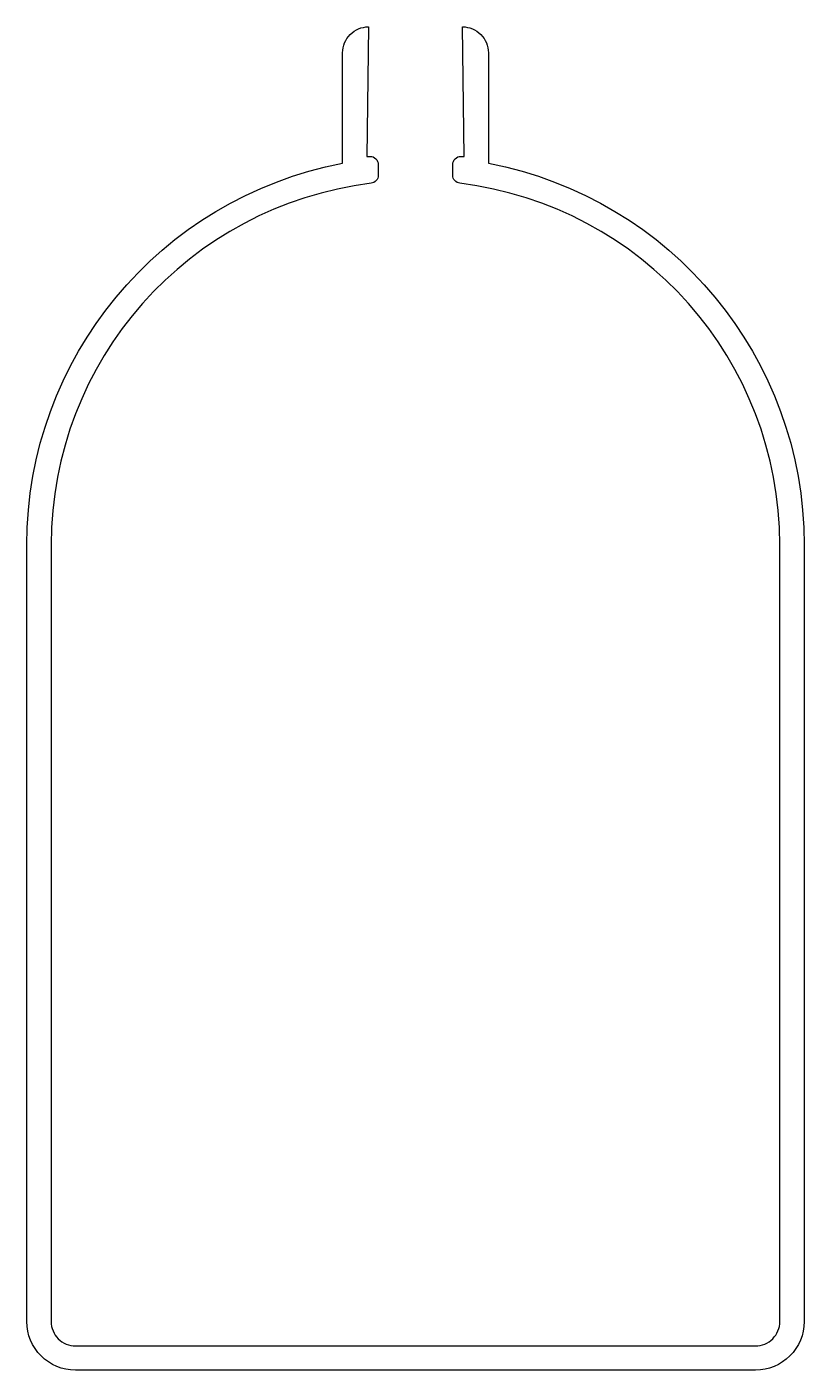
# Model space of a CAD drawing. Extents: x 226.9 to 274.9, y 190.2 to 273.2.
import ezdxf

# ---------------------------------------------------------------- set-up
doc = ezdxf.new("R2010")
doc.units = 0
doc.layers.add('ANA', color=220, linetype='CONTINUOUS')

msp = doc.modelspace()

# ---------------------------------------------------------------- linework, layer by layer
at = {"layer": 'ANA'}
msp.add_lwpolyline([(226.945, 241.159, -0.359988), (246.445, 264.733), (246.445, 271.559, -0.414214), (248.045, 273.159), (247.945, 265.159), (248.145, 265.159, -0.414214), (248.645, 264.659), (248.645, 263.988, -0.378904), (248.206, 263.492, 0.378904), (228.445, 241.159), (228.445, 193.159, 0.414214), (229.945, 191.659), (271.945, 191.659, 0.414214), (273.445, 193.159), (273.445, 241.159, 0.378904), (253.685, 263.492, -0.378904), (253.245, 263.988), (253.245, 264.659, -0.414214), (253.745, 265.159), (253.945, 265.159), (253.845, 273.159, -0.414214), (255.445, 271.559), (255.445, 264.733, -0.359988), (274.945, 241.159), (274.945, 193.159, -0.414214), (271.945, 190.159), (229.945, 190.159, -0.414214), (226.945, 193.159)], format="xyb", close=True, dxfattribs=at)

doc.saveas('drawing.dxf')
